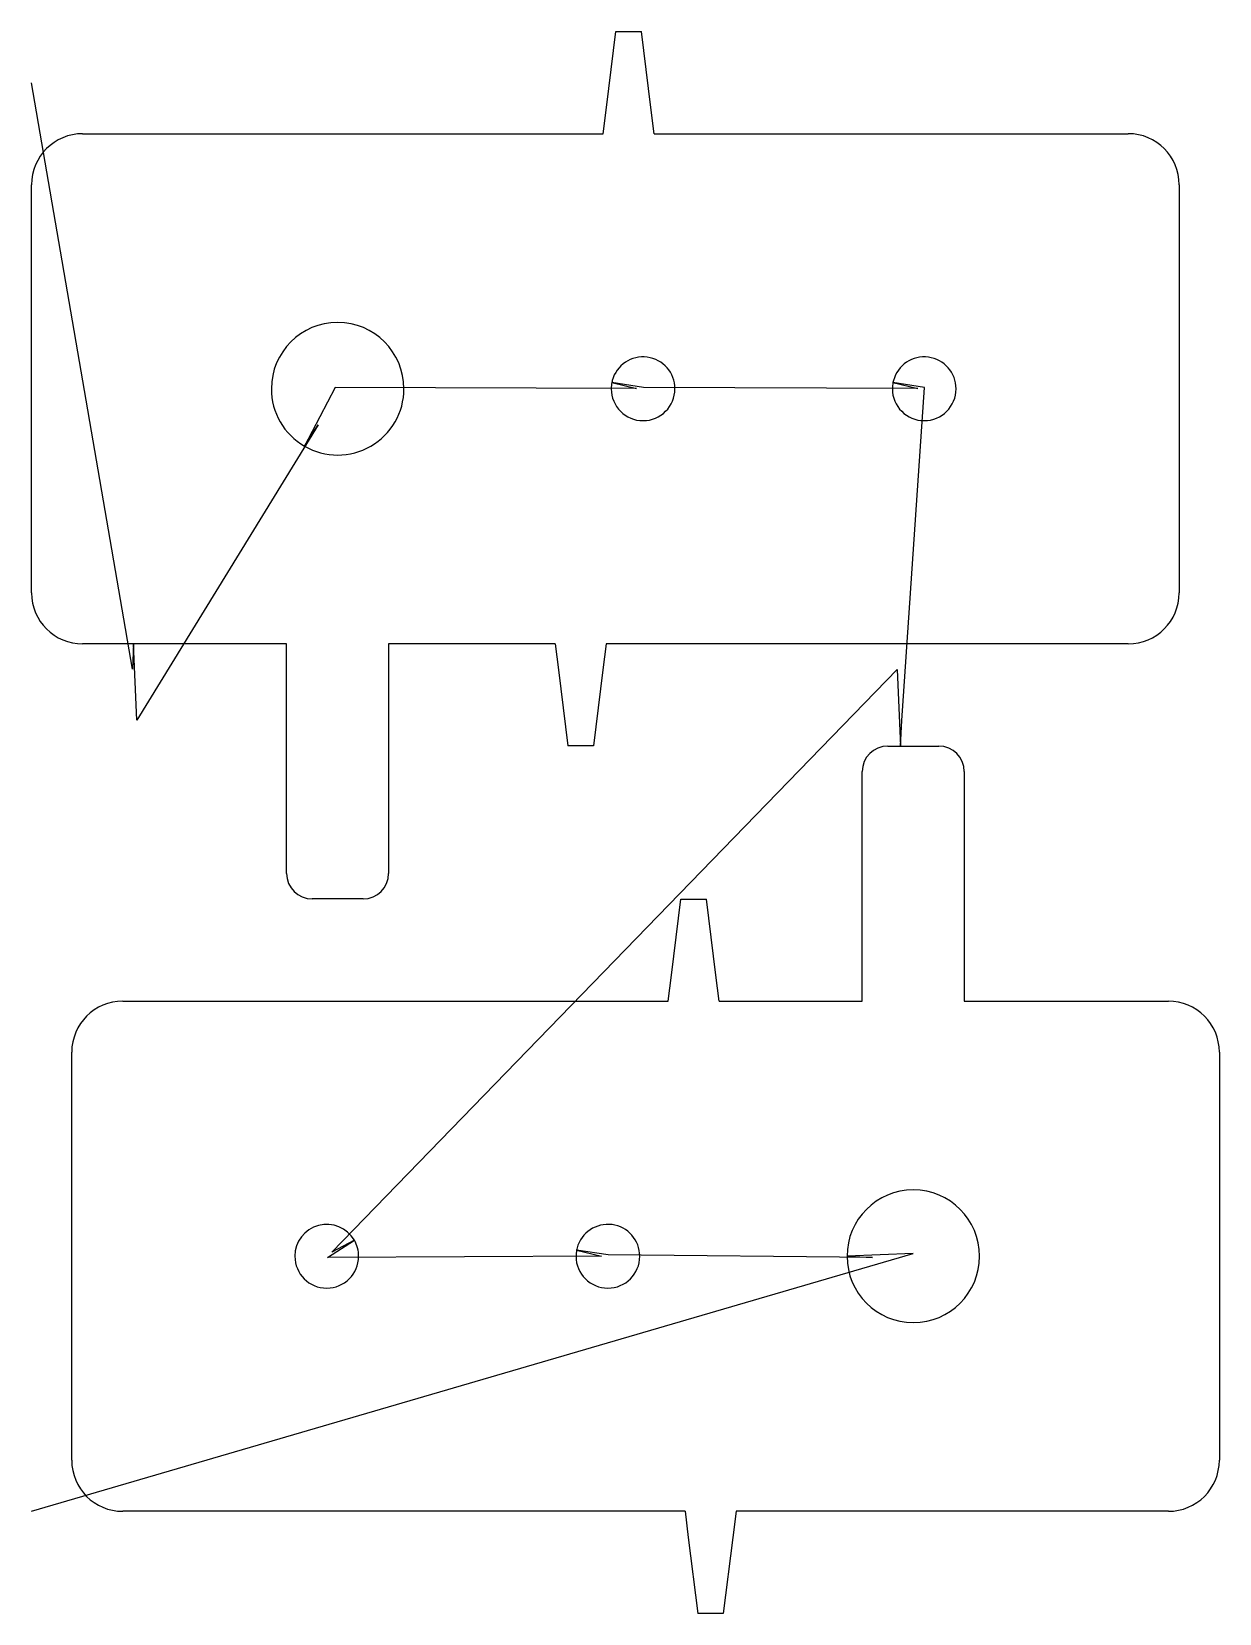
# Model space of a CAD drawing. Header units: inches. Extents: x 0.25 to 2.58, y 0.2 to 3.3.
import ezdxf

# ---------------------------------------------------------------- set-up
doc = ezdxf.new("R2010")
doc.units = ezdxf.units.IN
doc.layers.get('0').update_dxf_attribs({"linetype": 'CONTINUOUS'})
for name, color, linetype in [('10', 7, 'CONTINUOUS'), ('4', 7, 'CONTINUOUS'), ('9', 7, 'CONTINUOUS')]:
    doc.layers.add(name, color=color, linetype=linetype)

msp = doc.modelspace()

# ---------------------------------------------------------------- linework, layer by layer
at = {"color": 0, "linetype": 'CONTINUOUS'}
for p, q in [((1.3968, 3.2996), (1.4468, 3.2996)), ((1.4373, 2.5999), (0.8462, 2.6024)), ((1.9885, 2.5999), (1.4505, 2.6023)), ((1.957, 1.9491), (2.0017, 2.6023)), ((0.8131, 2.5292), (0.4578, 1.9498)), ((0.8396, 0.9073), (1.9483, 2.049)), ((1.3525, 1.8996), (1.3025, 1.8996)), ((1.5242, 1.5992), (1.5742, 1.5992)), ((0.2512, 0.3992), (1.9797, 0.9049)), ((1.3683, 0.8995), (0.8313, 0.8969)), ((1.8998, 0.897), (1.3815, 0.9019)), ((1.6073, 0.1992), (1.5573, 0.1992))]:
    msp.add_line(p, q, dxfattribs=at)
at = {"layer": '10', "color": 10, "linetype": 'CONTINUOUS'}
msp.add_line((0.449, 2.0497), (0.2512, 3.1996), dxfattribs=at)
at = {"layer": '4', "color": 4, "linetype": 'CONTINUOUS'}
for p, q in [((1.3718, 3.0996), (1.3782, 3.1508)), ((1.4718, 3.0996), (1.4654, 3.1508)), ((0.3512, 3.0996), (1.3718, 3.0996)), ((1.4718, 3.0996), (2.4012, 3.0996)), ((0.2512, 2.1996), (0.2512, 2.9996)), ((2.5012, 2.9996), (2.5012, 2.1996)), ((0.4512, 2.0996), (0.3512, 2.0996)), ((0.5512, 2.0996), (0.4512, 2.0996)), ((0.7512, 2.0996), (0.5512, 2.0996)), ((0.7512, 1.6496), (0.7512, 2.0996)), ((0.9512, 2.0996), (0.9512, 1.6496)), ((1.2775, 2.0996), (0.9512, 2.0996)), ((1.2775, 2.0996), (1.2839, 2.0485)), ((1.3775, 2.0996), (1.3711, 2.0485)), ((2.4012, 2.0996), (1.3775, 2.0996)), ((1.9298, 1.8992), (1.9548, 1.8992)), ((1.9548, 1.8992), (1.9798, 1.8992)), ((1.9798, 1.8992), (2.0298, 1.8992)), ((1.8798, 1.3992), (1.8798, 1.8492)), ((2.0798, 1.8492), (2.0798, 1.3992)), ((0.9012, 1.5996), (0.8012, 1.5996)), ((1.4992, 1.3992), (1.5056, 1.4503)), ((1.5992, 1.3992), (1.5928, 1.4503)), ((0.4298, 1.3992), (1.4992, 1.3992)), ((1.5992, 1.3992), (1.8798, 1.3992)), ((2.0798, 1.3992), (2.4798, 1.3992)), ((0.3298, 0.4992), (0.3298, 1.2992)), ((2.5798, 1.2992), (2.5798, 0.4992)), ((1.5323, 0.3992), (0.4298, 0.3992)), ((1.5323, 0.3992), (1.5386, 0.348)), ((1.6323, 0.3992), (1.6259, 0.348)), ((2.4798, 0.3992), (1.6323, 0.3992))]:
    msp.add_line(p, q, dxfattribs=at)
for centre, radius, start, end in [((0.3512, 2.9996), 0.1, 90, 180), ((2.4012, 2.9996), 0.1, 360, 90), ((0.8512, 2.5996), 0.13, 360, 180), ((1.45, 2.5996), 0.0625, 360, 165), ((2.0012, 2.5996), 0.0625, 360, 165), ((1.45, 2.5996), 0.0625, 168.75, 180), ((1.45, 2.5996), 0.0625, 165, 168.75), ((2.0012, 2.5996), 0.0625, 168.75, 180), ((2.0012, 2.5996), 0.0625, 165, 168.75), ((0.8512, 2.5996), 0.13, 180, 240), ((0.8512, 2.5996), 0.13, 240, 0), ((1.45, 2.5996), 0.0625, 180, 360), ((2.0012, 2.5996), 0.0625, 180, 360), ((0.3512, 2.1996), 0.1, 180, 270), ((2.4012, 2.1996), 0.1, 270, 360), ((1.9298, 1.8492), 0.05, 90, 180), ((2.0298, 1.8492), 0.05, 360, 90), ((0.8012, 1.6496), 0.05, 180, 270), ((0.9012, 1.6496), 0.05, 270, 0), ((0.4298, 1.2992), 0.1, 90, 180), ((2.4798, 1.2992), 0.1, 360, 90), ((1.9798, 0.8992), 0.13, 360, 180), ((0.8298, 0.8992), 0.0625, 30, 180), ((1.381, 0.8992), 0.0625, 360, 165), ((0.8298, 0.8992), 0.0625, 360, 30), ((0.8298, 0.8992), 0.0625, 180, 360), ((1.381, 0.8992), 0.0625, 168.75, 180), ((1.381, 0.8992), 0.0625, 180, 360), ((1.381, 0.8992), 0.0625, 165, 168.75), ((1.9798, 0.8992), 0.13, 180, 360), ((0.4298, 0.4992), 0.1, 180, 270), ((2.4798, 0.4992), 0.1, 270, 0)]:
    msp.add_arc(centre, radius, start, end, dxfattribs=at)
at = {"layer": '9', "color": 9, "linetype": 'CONTINUOUS'}
for p, q in [((1.3782, 3.1508), (1.3968, 3.2996)), ((1.4654, 3.1508), (1.4468, 3.2996)), ((1.4505, 2.6023), (1.3887, 2.6118)), ((1.3887, 2.6118), (1.4373, 2.5999)), ((2.0017, 2.6023), (1.9399, 2.6118)), ((1.9399, 2.6118), (1.9885, 2.5999)), ((0.8462, 2.6024), (0.7862, 2.4871)), ((0.7862, 2.4871), (0.8131, 2.5292)), ((0.4512, 2.0996), (0.449, 2.0497)), ((0.4578, 1.9498), (0.4512, 2.0996)), ((1.2839, 2.0485), (1.3025, 1.8996)), ((1.3711, 2.0485), (1.3525, 1.8996)), ((1.9483, 2.049), (1.9548, 1.8992)), ((1.9548, 1.8992), (1.957, 1.9491)), ((1.5056, 1.4503), (1.5242, 1.5992)), ((1.5928, 1.4503), (1.5742, 1.5992)), ((0.8313, 0.8969), (0.884, 0.9304)), ((0.884, 0.9304), (0.8396, 0.9073)), ((1.3815, 0.9019), (1.3197, 0.9114)), ((1.3197, 0.9114), (1.3683, 0.8995)), ((1.9797, 0.9049), (1.8498, 0.8992)), ((1.8498, 0.8992), (1.8998, 0.897)), ((1.5386, 0.348), (1.5573, 0.1992)), ((1.6259, 0.348), (1.6073, 0.1992))]:
    msp.add_line(p, q, dxfattribs=at)

doc.saveas('drawing.dxf')
